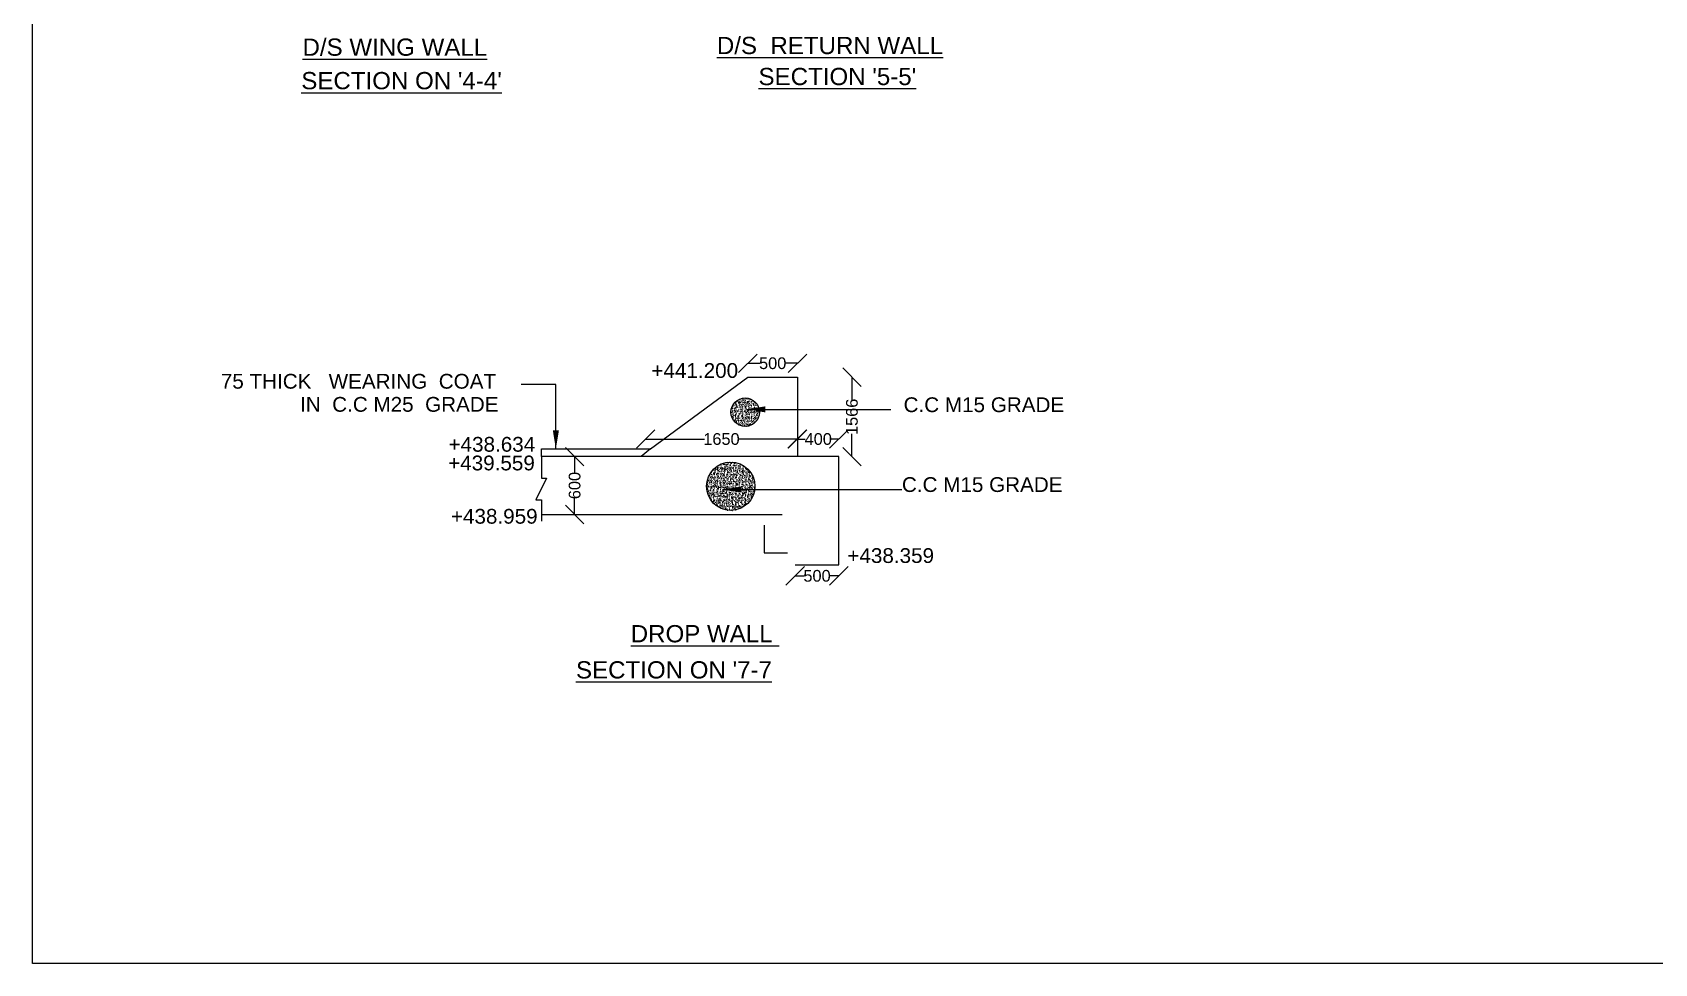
# Model space of a CAD drawing. Header units: millimetres. Extents: x 3470 to 9272, y 2810 to 6671.
# Drawn here: x 3470 to 6104, y 2895 to 4408 of the extents above; entities that cross this region are included whole.
import ezdxf

# ---------------------------------------------------------------- set-up
doc = ezdxf.new("R2010")
doc.units = ezdxf.units.MM
doc.header["$MEASUREMENT"] = 0
for name, color, linetype in [('DIMENSIONS', 7, 'Continuous'), ('DRAWING', 2, 'Continuous'), ('TEXT', 7, 'Continuous')]:
    doc.layers.add(name, color=color, linetype=linetype)
doc.styles.get("Standard").update_dxf_attribs({"font": 'arial.ttf', "height": 19})
doc.dimstyles.get("Standard").update_dxf_attribs({"dimtxt": 24, "dimasz": 30, "dimexe": 0.18, "dimexo": 0.0625, "dimgap": 0.09, "dimtad": 0, "dimdec": 0, "dimzin": 0, "dimdsep": 46, "dimtxsty": 'Standard', "dimblk": 'OBLIQUE', "dimcen": 0.09, "dimse1": 1, "dimse2": 1, "dimadec": 0, "dimazin": 0, "dimtfac": 1, "dimtdec": 0, "dimtofl": 0, "dimtmove": 0, "dimatfit": 3, "dimfxl": 1, "dimtolj": 1, "dimtzin": 0, "dimarcsym": 0})
pattern_1 = [(50, (0, 0), (7.172602, -0.6275213), [0.75, -8.25]), (355, (0, 0), (-1.387513, 7.521921), [0.6, -6.6]), (100.4514, (0.598, -0.052), (5.785094, 6.8943954), [0.637402, -7.011421]), (46.1842, (0, 2), (10.67241, -1.65519), [1.125, -12.375]), (96.6356, (0.889, 1.862), (9.346627, 9.741179), [0.956103, -10.51713]), (351.1842, (0, 2), (9.34662, 9.741186), [0.9, -9.9]), (21, (1, 1.5), (5.9690705, -4.026189), [0.75, -8.25]), (326, (1, 1.5), (2.433153, 7.2515), [0.6, -6.6]), (71.4514, (1.4974, 1.1645), (8.402226, 3.225305), [0.637402, -7.011421]), (37.5, (0, 0), (0.1215986, 3.3289385), [0, -6.52, 0, -6.7, 0, -6.625]), (7.5, (0, 0), (2.6306954, 3.9441171), [0, -3.82, 0, -6.37, 0, -2.525]), (327.5, (-2.23, 0), (5.3382244, -0.2255487), [0, -2.5, 0, -7.8, 0, -10.35]), (317.5, (-3.23, 0), (5.8318617, 1.00105), [0, -3.25, 0, -5.18, 0, -7.35])]

# ---------------------------------------------------------------- blocks, each defined once
blk = doc.blocks.new('_Oblique')
at = {"color": 0, "linetype": 'ByBlock', "lineweight": -2}
blk.add_line((-0.5, -0.5), (0.5, 0.5), dxfattribs=at)
blk = doc.blocks.new('*D42')
at = {"layer": 'Defpoints', "color": 0}
for p in [(4631.5, 3847.7), (4712.2, 3870.3), (4712.2, 3847.7)]:
    blk.add_point(p, dxfattribs=at)
at = {"layer": 'DIMENSIONS', "color": 0, "lineweight": -2}
for p, q in [((4631.5, 3870.3), (4650.8, 3870.3)), ((4712.2, 3870.3), (4692.9, 3870.3))]:
    blk.add_line(p, q, dxfattribs=at)
at = {"layer": 'DIMENSIONS', "color": 0, "lineweight": -2, "xscale": 30, "yscale": 30, "zscale": 30, "rotation": 180}
blk.add_blockref('_Oblique', (4631.5, 3870.3), dxfattribs=at)
at = {"layer": 'DIMENSIONS', "color": 0, "lineweight": -2, "xscale": 30, "yscale": 30, "zscale": 30}
blk.add_blockref('_Oblique', (4712.2, 3870.3), dxfattribs=at)
at = {"layer": 'DIMENSIONS', "color": 0, "insert": (4671.8, 3870.3), "char_height": 19, "attachment_point": 5}
blk.add_mtext('\\A1;500', dxfattribs=at)
blk = doc.blocks.new('*D43')
at = {"layer": 'Defpoints', "color": 0}
for p in [(4711.6, 3847.7), (4711.6, 3718.8), (4800.5, 3718.8)]:
    blk.add_point(p, dxfattribs=at)
at = {"layer": 'DIMENSIONS', "color": 0, "lineweight": -2}
for p, q in [((4800.5, 3847.7), (4800.5, 3810.8)), ((4800.5, 3718.8), (4800.5, 3755.7))]:
    blk.add_line(p, q, dxfattribs=at)
at = {"layer": 'DIMENSIONS', "color": 0, "lineweight": -2, "xscale": 30, "yscale": 30, "zscale": 30}
for p, rotation in [((4800.5, 3847.7), 90), ((4800.5, 3718.8), 270)]:
    blk.add_blockref('_Oblique', p, dxfattribs=dict(at, rotation=rotation))
at = {"layer": 'DIMENSIONS', "color": 0, "insert": (4800.5, 3783.3), "char_height": 19, "attachment_point": 5, "rotation": 90}
blk.add_mtext('\\A1;1566', dxfattribs=at)
blk = doc.blocks.new('*D44')
at = {"layer": 'Defpoints', "color": 0}
for p in [(4779.3, 3747.2), (4712.2, 3718.8), (4779.3, 3718.8)]:
    blk.add_point(p, dxfattribs=at)
at = {"layer": 'DIMENSIONS', "color": 0, "lineweight": -2}
for p, q in [((4712.2, 3747.2), (4724.3, 3747.2)), ((4779.3, 3747.2), (4767.2, 3747.2))]:
    blk.add_line(p, q, dxfattribs=at)
at = {"layer": 'DIMENSIONS', "color": 0, "lineweight": -2, "xscale": 30, "yscale": 30, "zscale": 30, "rotation": 180}
blk.add_blockref('_Oblique', (4712.2, 3747.2), dxfattribs=at)
at = {"layer": 'DIMENSIONS', "color": 0, "lineweight": -2, "xscale": 30, "yscale": 30, "zscale": 30}
blk.add_blockref('_Oblique', (4779.3, 3747.2), dxfattribs=at)
at = {"layer": 'DIMENSIONS', "color": 0, "insert": (4745.8, 3747.2), "char_height": 19, "attachment_point": 5}
blk.add_mtext('\\A1;400', dxfattribs=at)
blk = doc.blocks.new('*D45')
at = {"layer": 'Defpoints', "color": 0}
for p in [(4711.6, 3747.2), (4465.6, 3725.1), (4711.6, 3718.8)]:
    blk.add_point(p, dxfattribs=at)
at = {"layer": 'DIMENSIONS', "color": 0, "lineweight": -2}
for p, q in [((4465.6, 3747.2), (4561.1, 3747.2)), ((4711.6, 3747.2), (4616.1, 3747.2))]:
    blk.add_line(p, q, dxfattribs=at)
at = {"layer": 'DIMENSIONS', "color": 0, "lineweight": -2, "xscale": 30, "yscale": 30, "zscale": 30, "rotation": 180}
blk.add_blockref('_Oblique', (4465.6, 3747.2), dxfattribs=at)
at = {"layer": 'DIMENSIONS', "color": 0, "lineweight": -2, "xscale": 30, "yscale": 30, "zscale": 30}
blk.add_blockref('_Oblique', (4711.6, 3747.2), dxfattribs=at)
at = {"layer": 'DIMENSIONS', "color": 0, "insert": (4588.6, 3747.2), "char_height": 19, "attachment_point": 5}
blk.add_mtext('\\A1;1650', dxfattribs=at)
blk = doc.blocks.new('*D46')
at = {"layer": 'Defpoints', "color": 0}
for p in [(4350.2, 3718.8), (4350.2, 3624.6), (4350.2, 3624.6)]:
    blk.add_point(p, dxfattribs=at)
at = {"layer": 'DIMENSIONS', "color": 0, "lineweight": -2}
for p, q in [((4350.2, 3718.8), (4350.2, 3692.8)), ((4350.2, 3624.6), (4350.2, 3650.6))]:
    blk.add_line(p, q, dxfattribs=at)
at = {"layer": 'DIMENSIONS', "color": 0, "lineweight": -2, "xscale": 30, "yscale": 30, "zscale": 30}
for p, rotation in [((4350.2, 3718.8), 90), ((4350.2, 3624.6), 270)]:
    blk.add_blockref('_Oblique', p, dxfattribs=dict(at, rotation=rotation))
at = {"layer": 'DIMENSIONS', "color": 0, "insert": (4350.2, 3671.7), "char_height": 19, "attachment_point": 5, "rotation": 90}
blk.add_mtext('\\A1;600', dxfattribs=at)
blk = doc.blocks.new('*D47')
at = {"layer": 'Defpoints', "color": 0}
for p in [(4708.3, 3543.2), (4779.3, 3543.2), (4779.3, 3525)]:
    blk.add_point(p, dxfattribs=at)
at = {"layer": 'DIMENSIONS', "color": 0, "lineweight": -2}
for p, q in [((4708.3, 3525), (4722.8, 3525)), ((4779.3, 3525), (4764.9, 3525))]:
    blk.add_line(p, q, dxfattribs=at)
at = {"layer": 'DIMENSIONS', "color": 0, "lineweight": -2, "xscale": 30, "yscale": 30, "zscale": 30, "rotation": 180}
blk.add_blockref('_Oblique', (4708.3, 3525), dxfattribs=at)
at = {"layer": 'DIMENSIONS', "color": 0, "lineweight": -2, "xscale": 30, "yscale": 30, "zscale": 30}
blk.add_blockref('_Oblique', (4779.3, 3525), dxfattribs=at)
at = {"layer": 'DIMENSIONS', "color": 0, "insert": (4743.8, 3525), "char_height": 19, "attachment_point": 5}
blk.add_mtext('\\A1;500', dxfattribs=at)

msp = doc.modelspace()

# ---------------------------------------------------------------- hatches: boundary and pattern name
at = {"layer": 'DIMENSIONS'}
h = msp.add_hatch(dxfattribs=at)
h.set_pattern_fill('AR-CONC', color=0, style=0)
h.set_pattern_definition(pattern_1)
h.paths.add_polyline_path([(4604.1, 3790.9, 1), (4650.3, 3790.9, 1)])
at = {"layer": 'DRAWING'}
h = msp.add_hatch(dxfattribs=at)
h.set_pattern_fill('AR-CONC', color=0, style=0)
h.set_pattern_definition(pattern_1)
h.paths.add_polyline_path([(4643.1, 3670.6, 1), (4564.4, 3670.6, 1)])

# ---------------------------------------------------------------- linework, layer by layer
at = {"layer": 'DIMENSIONS', "color": 0}
msp.add_circle((4627.2, 3790.9), 23.1, dxfattribs=at)
at = {"layer": 'DRAWING', "color": 0}
msp.add_lwpolyline([(9267.6, 2895.3), (3469.7, 2895.3), (3469.7, 6671.4), (9267.6, 6671.4)], close=True, dxfattribs=at)
for points in [[(4708.3, 3543.2), (4779.3, 3543.2), (4779.3, 3718.8), (4296.2, 3718.8), (4296.2, 3731.3), (4473.2, 3731.3), (4631.5, 3847.7), (4712.2, 3847.7), (4712.2, 3718.8)], [(4296.2, 3718.8), (4296.2, 3683.7), (4304.7, 3683.7), (4287.1, 3648.4), (4296.2, 3648.4), (4296.2, 3613.8)], [(4473.2, 3731.3), (4458, 3718.8)], [(4296.2, 3624.6), (4687, 3624.6)], [(4657.8, 3607.6), (4657.8, 3562.3), (4695.6, 3562.3)]]:
    msp.add_lwpolyline(points, dxfattribs=at)
msp.add_circle((4603.7, 3670.6), 39.3, dxfattribs=at)

# ---------------------------------------------------------------- texts
at = {"layer": 'TEXT', "color": 0}
for s, height, p in [('%%UD/S WING WALL', 28, (3908.3, 4369.8)), ('%%UD/S  RETURN WALL', 28, (4581.2, 4372.5)), ("%%USECTION '5-5'", 28, (4648.8, 4322.1)), ("%%USECTION ON '4-4'", 28, (3906.3, 4315.4)), ('75 THICK   WEARING  COAT', 24, (3775.6, 3829.1)), ('+441.200', 24, (4474.9, 3846.6)), ('IN  C.C M25  GRADE', 24, (3904.3, 3791.6)), ('C.C M15 GRADE', 24, (4884.4, 3791)), ('+438.634', 24, (4145.4, 3726.7)), ('+439.559', 24, (4144.8, 3696.4)), ('C.C M15 GRADE', 24, (4881.7, 3661.3)), ('+438.959', 24, (4149.3, 3609.8)), ('+438.359', 24, (4793.1, 3546)), ('%%UDROP WALL ', 28, (4441.3, 3417.1)), ("%%USECTION ON '7-7", 28, (4352.4, 3358.4))]:
    msp.add_text(s, height=height, dxfattribs=at).set_placement(p)

# ---------------------------------------------------------------- dimensions: what is measured, and where the dimension line sits
at = {"layer": 'DIMENSIONS', "color": 0}
for base, p1, p2, text, picture, middle in [((4712.2, 3870.3), (4631.5, 3847.7), (4712.2, 3847.7), '500', '*D42', (4671.8, 3870.3)), ((4711.6, 3747.2), (4465.6, 3725.1), (4711.6, 3718.8), '1650', '*D45', (4588.6, 3747.2)), ((4779.3, 3747.2), (4712.2, 3718.8), (4779.3, 3718.8), '400', '*D44', (4745.8, 3747.2)), ((4779.3, 3525), (4708.3, 3543.2), (4779.3, 3543.2), '500', '*D47', (4743.8, 3525))]:
    dim = msp.add_linear_dim(base=base, p1=p1, p2=p2, text=text, dimstyle='Standard', dxfattribs=at)
    dim.commit()
    dim.dimension.update_dxf_attribs({"geometry": picture, "text_midpoint": middle})
for base, p1, p2, text, picture, middle in [((4800.5, 3718.8), (4711.6, 3847.7), (4711.6, 3718.8), '1566', '*D43', (4800.5, 3783.3)), ((4350.2, 3624.6), (4350.2, 3718.8), (4350.2, 3624.6), '600', '*D46', (4350.2, 3671.7))]:
    dim = msp.add_linear_dim(base=base, p1=p1, p2=p2, angle=90, text=text, dimstyle='Standard', dxfattribs=at)
    dim.commit()
    dim.dimension.update_dxf_attribs({"geometry": picture, "text_midpoint": middle})

# ---------------------------------------------------------------- leaders
for points in [[(4319.7, 3731.3), (4319.7, 3836.1), (4263.3, 3836.1)], [(4630, 3795.5), (4863.8, 3795.5)], [(4591.2, 3665.3), (4881.7, 3665.3)]]:
    msp.add_leader(points, dimstyle='Standard', override={"dimgap": 0.09, "dimtad": 0}, dxfattribs=at)

doc.saveas('drawing.dxf')
